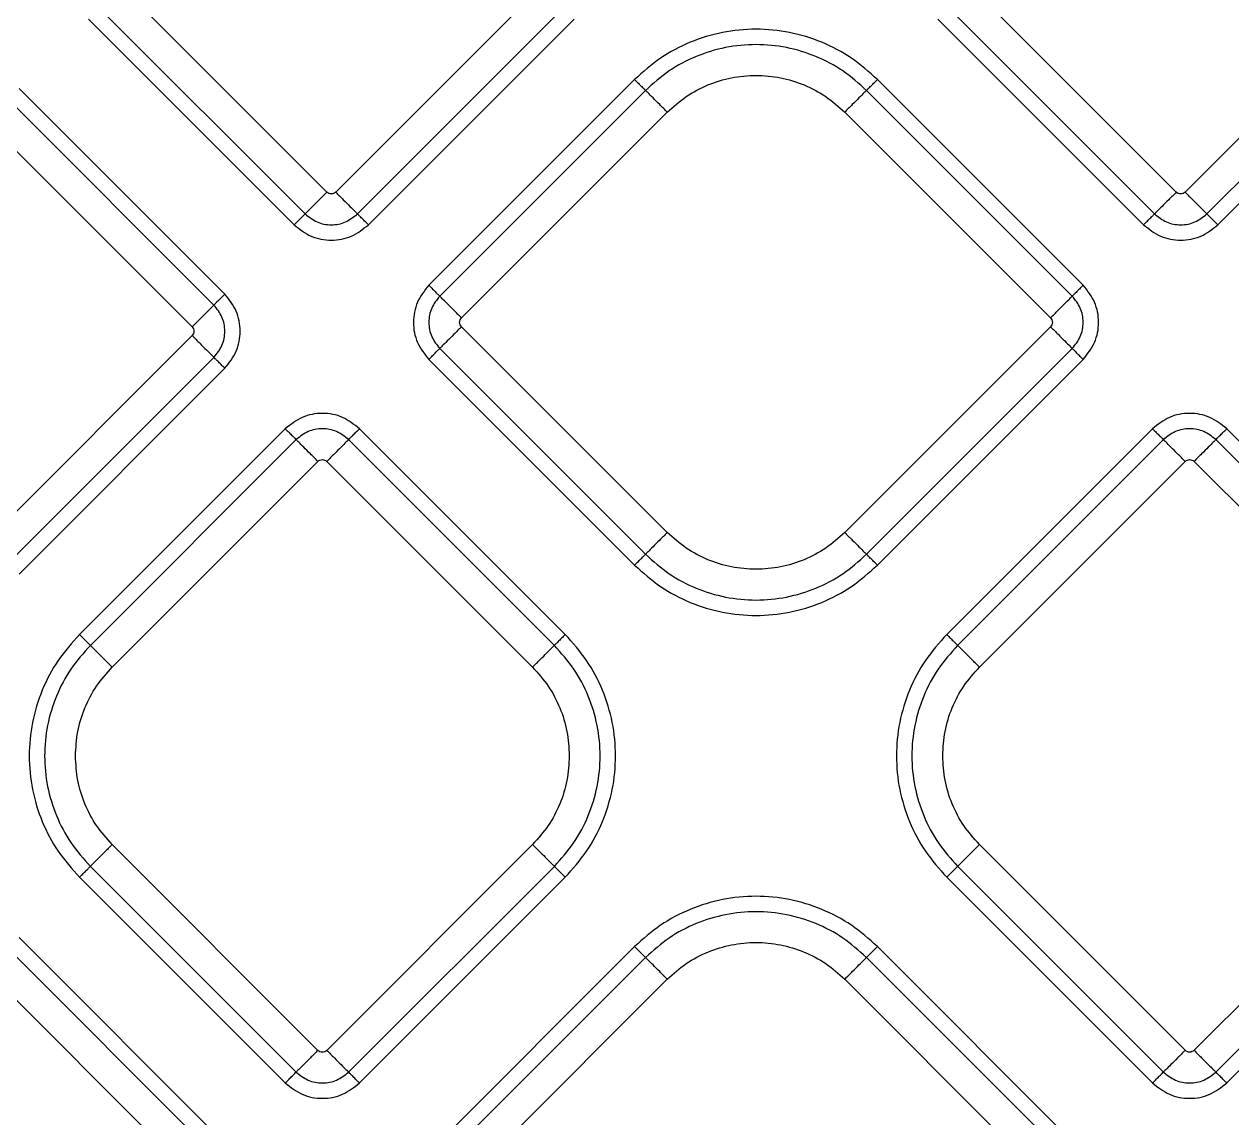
# Model space of a CAD drawing. Extents: x 939 to 1039, y 781 to 934.
# Drawn here: x 999.316 to 1003.182, y 841.491 to 844.993 of the extents above; entities that cross this region are included whole.
import ezdxf

# ---------------------------------------------------------------- set-up
doc = ezdxf.new("R2010")
doc.units = 0
doc.header["$MEASUREMENT"] = 0
doc.layers.add('1', color=4, linetype='Continuous')

# ---------------------------------------------------------------- blocks, each defined once
blk = doc.blocks.new('Envoy')
at = {"layer": '1', "color": 3, "linetype": 'Continuous', "lineweight": 25}
for p, q in [((61.6313, 45.2806), (60.9724, 45.9394)), ((62.3184, 45.9394), (61.6596, 45.2806)), ((64.3508, 45.2805), (63.6919, 45.9394)), ((65.0379, 45.9394), (64.379, 45.2805)), ((60.9027, 45.8697), (61.5616, 45.2108)), ((61.7293, 45.2108), (62.3881, 45.8697)), ((63.6222, 45.8696), (64.281, 45.2108)), ((64.4488, 45.2108), (65.1076, 45.8696)), ((60.8679, 45.8348), (61.5267, 45.176)), ((61.7642, 45.176), (62.423, 45.8348)), ((63.5874, 45.8348), (64.2462, 45.176)), ((64.4837, 45.176), (65.1425, 45.8348)), ((62.6165, 45.6413), (61.9577, 44.9825)), ((64.0526, 44.9825), (63.3938, 45.6413)), ((61.3046, 44.9539), (60.6458, 45.6128)), ((62.6514, 45.6064), (61.9926, 44.9476)), ((64.0178, 44.9476), (63.359, 45.6064)), ((61.2698, 44.9191), (60.6109, 45.5779)), ((62.0623, 44.8778), (62.7211, 45.5367)), ((63.2892, 45.5367), (63.9481, 44.8778)), ((60.5412, 45.5082), (61.2, 44.8493)), ((61.2, 44.8211), (60.5412, 44.1622)), ((62.7211, 44.1907), (62.0623, 44.8496)), ((63.9481, 44.8496), (63.2892, 44.1907)), ((61.9926, 44.7798), (62.6514, 44.121)), ((63.359, 44.121), (64.0178, 44.7798)), ((60.6109, 44.0925), (61.2698, 44.7513)), ((61.9577, 44.745), (62.6165, 44.0862)), ((63.3938, 44.0862), (64.0526, 44.745)), ((60.6458, 44.0576), (61.3046, 44.7165)), ((61.4982, 44.5229), (60.8394, 43.8641)), ((62.3945, 43.8641), (61.7357, 44.5229)), ((64.2747, 44.5229), (63.6159, 43.8641)), ((65.171, 43.8641), (64.5122, 44.5229)), ((61.533, 44.4881), (60.8742, 43.8292)), ((62.3596, 43.8292), (61.7008, 44.4881)), ((64.3096, 44.4881), (63.6507, 43.8293)), ((65.1361, 43.8293), (64.4773, 44.4881)), ((60.9439, 43.7595), (61.6028, 44.4183)), ((61.631, 44.4183), (62.2899, 43.7595)), ((63.7204, 43.7595), (64.3793, 44.4184)), ((64.4076, 44.4184), (65.0664, 43.7595)), ((61.6028, 42.5325), (60.9439, 43.1914)), ((62.2899, 43.1914), (61.631, 42.5325)), ((64.3793, 42.5326), (63.7204, 43.1914)), ((65.0664, 43.1914), (64.4076, 42.5326)), ((60.8742, 43.1216), (61.533, 42.4628)), ((61.7008, 42.4628), (62.3596, 43.1216)), ((63.6507, 43.1217), (64.3096, 42.4628)), ((64.4773, 42.4628), (65.1361, 43.1217)), ((60.8394, 43.0868), (61.4982, 42.428)), ((61.7357, 42.428), (62.3945, 43.0868)), ((63.6159, 43.0868), (64.2747, 42.428)), ((64.5122, 42.428), (65.171, 43.0868)), ((61.3046, 42.2345), (60.6458, 42.8933)), ((61.2698, 42.1996), (60.611, 42.8584)), ((62.6165, 42.8648), (61.9577, 42.2059)), ((64.0526, 42.2059), (63.3938, 42.8648)), ((62.6514, 42.8299), (61.9925, 42.1711)), ((64.0178, 42.1711), (63.3589, 42.8299)), ((60.5412, 42.7887), (61.2001, 42.1298)), ((62.0622, 42.1013), (62.7211, 42.7602)), ((63.2892, 42.7602), (63.948, 42.1013))]:
    blk.add_line(p, q, dxfattribs=at)
for points, knots in [([(63.3938, 45.6413), (63.3669, 45.6653), (63.3132, 45.7132), (63.2167, 45.7635), (63.1131, 45.7952), (63.0052, 45.8058), (62.8972, 45.7952), (62.7937, 45.7635), (62.6972, 45.7132), (62.6434, 45.6653), (62.6165, 45.6413)], [0, 0, 0, 0, 0.125, 0.250001, 0.375, 0.500001, 0.625, 0.750001, 0.875, 1, 1, 1, 1]), ([(63.359, 45.6064), (63.3345, 45.6282), (63.2856, 45.6719), (63.1977, 45.7177), (63.1035, 45.7465), (63.0052, 45.7561), (62.9069, 45.7465), (62.8126, 45.7177), (62.7248, 45.6719), (62.6759, 45.6282), (62.6514, 45.6064)], [0, 0, 0, 0, 0.125, 0.25, 0.375, 0.500001, 0.625, 0.75, 0.875, 1, 1, 1, 1]), ([(62.6165, 45.6413), (62.6207, 45.6371), (62.6289, 45.6288), (62.6398, 45.618), (62.6481, 45.6097), (62.6503, 45.6075), (62.6514, 45.6064)], [0, 0, 0, 0, 0.250005, 0.499996, 0.749998, 1, 1, 1, 1]), ([(62.7211, 45.5367), (62.7408, 45.5542), (62.7801, 45.5893), (62.8506, 45.626), (62.9263, 45.6492), (63.0052, 45.6569), (63.0841, 45.6492), (63.1598, 45.626), (63.2303, 45.5893), (63.2696, 45.5542), (63.2892, 45.5367)], [0, 0, 0, 0, 0.125, 0.249999, 0.375, 0.499999, 0.625, 0.750001, 0.875, 1, 1, 1, 1]), ([(63.359, 45.6064), (63.3601, 45.6075), (63.3623, 45.6097), (63.3706, 45.618), (63.3814, 45.6288), (63.3897, 45.6371), (63.3938, 45.6413)], [0, 0, 0, 0, 0.250001, 0.499995, 0.7499957, 1, 1, 1, 1]), ([(62.7211, 45.5367), (62.7128, 45.545), (62.6963, 45.5615), (62.6746, 45.5832), (62.658, 45.5998), (62.6536, 45.6042), (62.6514, 45.6064)], [0, 0, 0, 0, 0.250003, 0.499995, 0.74999, 1, 1, 1, 1]), ([(63.359, 45.6064), (63.3568, 45.6042), (63.3523, 45.5998), (63.3357, 45.5832), (63.3141, 45.5615), (63.2975, 45.545), (63.2892, 45.5367)], [0, 0, 0, 0, 0.25001, 0.500005, 0.750002, 1, 1, 1, 1]), ([(61.6313, 45.2806), (61.623, 45.2723), (61.6064, 45.2557), (61.5848, 45.2341), (61.5682, 45.2175), (61.5638, 45.2131), (61.5616, 45.2108)], [0, 0, 0, 0, 0.249998, 0.499995, 0.74999, 1, 1, 1, 1]), ([(61.6596, 45.2806), (61.6575, 45.2789), (61.6533, 45.2757), (61.6454, 45.2742), (61.6375, 45.2757), (61.6334, 45.2789), (61.6313, 45.2806)], [0, 0, 0, 0, 0.250231, 0.500018, 0.749769, 1, 1, 1, 1]), ([(61.6596, 45.2806), (61.6678, 45.2723), (61.6844, 45.2557), (61.706, 45.2341), (61.7226, 45.2175), (61.7271, 45.2131), (61.7293, 45.2108)], [0, 0, 0, 0, 0.249999, 0.499997, 0.749989, 1, 1, 1, 1]), ([(64.3508, 45.2805), (64.3425, 45.2723), (64.3259, 45.2557), (64.3043, 45.234), (64.2877, 45.2175), (64.2833, 45.213), (64.281, 45.2108)], [0, 0, 0, 0, 0.249998, 0.499995, 0.74999, 1, 1, 1, 1]), ([(64.379, 45.2805), (64.377, 45.2789), (64.3728, 45.2756), (64.3649, 45.2742), (64.357, 45.2756), (64.3528, 45.2789), (64.3508, 45.2805)], [0, 0, 0, 0, 0.250208, 0.500003, 0.749761, 1, 1, 1, 1]), ([(64.379, 45.2805), (64.3873, 45.2723), (64.4039, 45.2557), (64.4255, 45.234), (64.4421, 45.2175), (64.4466, 45.213), (64.4488, 45.2108)], [0, 0, 0, 0, 0.250003, 0.5, 0.74999, 1, 1, 1, 1]), ([(61.5267, 45.176), (61.5308, 45.1801), (61.5391, 45.1884), (61.5499, 45.1992), (61.5582, 45.2075), (61.5604, 45.2097), (61.5616, 45.2108)], [0, 0, 0, 0, 0.2500013, 0.4999996, 0.7499994, 1, 1, 1, 1]), ([(61.5616, 45.2108), (61.5738, 45.2012), (61.5984, 45.1818), (61.6454, 45.1732), (61.6925, 45.1818), (61.717, 45.2012), (61.7293, 45.2108)], [0, 0, 0, 0, 0.2498651, 0.4999881, 0.7501231, 1, 1, 1, 1]), ([(61.7642, 45.176), (61.76, 45.1801), (61.7517, 45.1884), (61.7409, 45.1992), (61.7326, 45.2075), (61.7304, 45.2097), (61.7293, 45.2108)], [0, 0, 0, 0, 0.25001, 0.500005, 0.750002, 1, 1, 1, 1]), ([(64.2462, 45.176), (64.2503, 45.1801), (64.2586, 45.1884), (64.2694, 45.1992), (64.2777, 45.2075), (64.2799, 45.2097), (64.281, 45.2108)], [0, 0, 0, 0, 0.2500013, 0.4999996, 0.7499994, 1, 1, 1, 1]), ([(64.281, 45.2108), (64.2933, 45.2011), (64.3178, 45.1818), (64.3649, 45.1732), (64.412, 45.1818), (64.4365, 45.2011), (64.4488, 45.2108)], [0, 0, 0, 0, 0.24986, 0.499989, 0.750123, 1, 1, 1, 1]), ([(64.4837, 45.176), (64.4795, 45.1801), (64.4712, 45.1884), (64.4604, 45.1992), (64.4521, 45.2075), (64.4499, 45.2097), (64.4488, 45.2108)], [0, 0, 0, 0, 0.2500013, 0.4999996, 0.7499994, 1, 1, 1, 1]), ([(61.5267, 45.176), (61.544, 45.1623), (61.5788, 45.1348), (61.6454, 45.1228), (61.7121, 45.1348), (61.7468, 45.1623), (61.7642, 45.176)], [0, 0, 0, 0, 0.250066, 0.49998, 0.749929, 1, 1, 1, 1]), ([(64.2462, 45.176), (64.2635, 45.1622), (64.2983, 45.1348), (64.3649, 45.1228), (64.4316, 45.1348), (64.4663, 45.1622), (64.4837, 45.176)], [0, 0, 0, 0, 0.2500657, 0.4999801, 0.7499292, 1, 1, 1, 1]), ([(61.9577, 44.9825), (61.944, 44.9651), (61.9166, 44.9304), (61.9045, 44.8637), (61.9165, 44.7971), (61.944, 44.7623), (61.9577, 44.745)], [0, 0, 0, 0, 0.2500676, 0.4999825, 0.7499278, 1, 1, 1, 1]), ([(61.9577, 44.9825), (61.9619, 44.9783), (61.9701, 44.97), (61.9809, 44.9592), (61.9892, 44.9509), (61.9915, 44.9487), (61.9926, 44.9476)], [0, 0, 0, 0, 0.249996, 0.500001, 0.749997, 1, 1, 1, 1]), ([(64.0526, 44.9825), (64.0485, 44.9783), (64.0402, 44.97), (64.0294, 44.9592), (64.0211, 44.9509), (64.0189, 44.9487), (64.0178, 44.9476)], [0, 0, 0, 0, 0.250008, 0.500002, 0.749998, 1, 1, 1, 1]), ([(64.0526, 44.745), (64.0664, 44.7623), (64.0938, 44.7971), (64.1059, 44.8637), (64.0938, 44.9304), (64.0664, 44.9651), (64.0526, 44.9825)], [0, 0, 0, 0, 0.2500683, 0.4999836, 0.7499299, 1, 1, 1, 1]), ([(61.3046, 44.9539), (61.3005, 44.9498), (61.2922, 44.9415), (61.2814, 44.9307), (61.2731, 44.9224), (61.2709, 44.9202), (61.2698, 44.9191)], [0, 0, 0, 0, 0.250008, 0.500002, 0.749998, 1, 1, 1, 1]), ([(61.3046, 44.7165), (61.3183, 44.7338), (61.3458, 44.7686), (61.3578, 44.8352), (61.3458, 44.9018), (61.3183, 44.9366), (61.3046, 44.9539)], [0, 0, 0, 0, 0.250068, 0.499983, 0.74993, 1, 1, 1, 1]), ([(61.9926, 44.9476), (61.9829, 44.9353), (61.9635, 44.9108), (61.955, 44.8637), (61.9635, 44.8167), (61.9829, 44.7921), (61.9926, 44.7798)], [0, 0, 0, 0, 0.2498628, 0.4999859, 0.7501226, 1, 1, 1, 1]), ([(62.0623, 44.8778), (62.054, 44.8861), (62.0374, 44.9027), (62.0158, 44.9243), (61.9992, 44.9409), (61.9948, 44.9454), (61.9926, 44.9476)], [0, 0, 0, 0, 0.249998, 0.499996, 0.749991, 1, 1, 1, 1]), ([(63.9481, 44.8778), (63.9564, 44.8861), (63.9729, 44.9027), (63.9946, 44.9243), (64.0112, 44.9409), (64.0156, 44.9454), (64.0178, 44.9476)], [0, 0, 0, 0, 0.2499984, 0.4999968, 0.7499889, 1, 1, 1, 1]), ([(64.0178, 44.7798), (64.0275, 44.7921), (64.0468, 44.8166), (64.0554, 44.8637), (64.0468, 44.9108), (64.0275, 44.9353), (64.0178, 44.9476)], [0, 0, 0, 0, 0.24986, 0.499985, 0.750122, 1, 1, 1, 1]), ([(61.2, 44.8493), (61.2083, 44.8576), (61.2249, 44.8742), (61.2465, 44.8958), (61.2631, 44.9124), (61.2676, 44.9168), (61.2698, 44.9191)], [0, 0, 0, 0, 0.249999, 0.499997, 0.749989, 1, 1, 1, 1]), ([(61.2698, 44.7513), (61.2794, 44.7636), (61.2988, 44.7881), (61.3074, 44.8352), (61.2988, 44.8823), (61.2794, 44.9068), (61.2698, 44.9191)], [0, 0, 0, 0, 0.249863, 0.499986, 0.750123, 1, 1, 1, 1]), ([(62.0623, 44.8496), (62.0606, 44.8516), (62.0574, 44.8558), (62.0559, 44.8637), (62.0574, 44.8716), (62.0606, 44.8758), (62.0623, 44.8778)], [0, 0, 0, 0, 0.250234, 0.5000012, 0.749766, 1, 1, 1, 1]), ([(63.9481, 44.8778), (63.9497, 44.8758), (63.953, 44.8716), (63.9544, 44.8637), (63.953, 44.8558), (63.9497, 44.8516), (63.9481, 44.8496)], [0, 0, 0, 0, 0.2502199, 0.4999988, 0.7497801, 1, 1, 1, 1]), ([(61.2, 44.8493), (61.2017, 44.8473), (61.2049, 44.8431), (61.2064, 44.8352), (61.2049, 44.8273), (61.2017, 44.8231), (61.2, 44.8211)], [0, 0, 0, 0, 0.250218, 0.5, 0.74978, 1, 1, 1, 1]), ([(61.2, 44.8211), (61.2083, 44.8128), (61.2249, 44.7962), (61.2465, 44.7746), (61.2631, 44.758), (61.2676, 44.7535), (61.2698, 44.7513)], [0, 0, 0, 0, 0.249999, 0.499997, 0.749989, 1, 1, 1, 1]), ([(62.0623, 44.8496), (62.054, 44.8413), (62.0374, 44.8247), (62.0158, 44.8031), (61.9992, 44.7865), (61.9948, 44.7821), (61.9926, 44.7798)], [0, 0, 0, 0, 0.249998, 0.499996, 0.749991, 1, 1, 1, 1]), ([(63.9481, 44.8496), (63.9564, 44.8413), (63.9729, 44.8247), (63.9946, 44.8031), (64.0112, 44.7865), (64.0156, 44.7821), (64.0178, 44.7798)], [0, 0, 0, 0, 0.249998, 0.499997, 0.749989, 1, 1, 1, 1]), ([(61.9577, 44.745), (61.9619, 44.7491), (61.9701, 44.7574), (61.9809, 44.7682), (61.9892, 44.7765), (61.9915, 44.7787), (61.9926, 44.7798)], [0, 0, 0, 0, 0.249997, 0.500001, 0.749998, 1, 1, 1, 1]), ([(64.0526, 44.745), (64.0485, 44.7491), (64.0402, 44.7574), (64.0294, 44.7682), (64.0211, 44.7765), (64.0189, 44.7787), (64.0178, 44.7798)], [0, 0, 0, 0, 0.250008, 0.500002, 0.749998, 1, 1, 1, 1]), ([(61.3046, 44.7165), (61.3005, 44.7206), (61.2922, 44.7289), (61.2814, 44.7397), (61.2731, 44.748), (61.2709, 44.7502), (61.2698, 44.7513)], [0, 0, 0, 0, 0.250008, 0.500002, 0.749998, 1, 1, 1, 1]), ([(61.7357, 44.5229), (61.7183, 44.5366), (61.6836, 44.5641), (61.6169, 44.5761), (61.5503, 44.5641), (61.5155, 44.5366), (61.4982, 44.5229)], [0, 0, 0, 0, 0.250066, 0.499985, 0.749929, 1, 1, 1, 1]), ([(64.5122, 44.5229), (64.4948, 44.5367), (64.4601, 44.5641), (64.3934, 44.5761), (64.3268, 44.5641), (64.292, 44.5367), (64.2747, 44.5229)], [0, 0, 0, 0, 0.250066, 0.49998, 0.749929, 1, 1, 1, 1]), ([(61.4982, 44.5229), (61.5023, 44.5188), (61.5106, 44.5105), (61.5214, 44.4997), (61.5297, 44.4914), (61.5319, 44.4892), (61.533, 44.4881)], [0, 0, 0, 0, 0.250011, 0.499996, 0.750002, 1, 1, 1, 1]), ([(61.7008, 44.4881), (61.6885, 44.4977), (61.664, 44.5171), (61.6169, 44.5257), (61.5699, 44.5171), (61.5453, 44.4977), (61.533, 44.4881)], [0, 0, 0, 0, 0.249861, 0.499985, 0.750122, 1, 1, 1, 1]), ([(61.7008, 44.4881), (61.7019, 44.4892), (61.7041, 44.4914), (61.7124, 44.4997), (61.7232, 44.5105), (61.7315, 44.5188), (61.7357, 44.5229)], [0, 0, 0, 0, 0.2500036, 0.5000027, 0.7499997, 1, 1, 1, 1]), ([(64.2747, 44.5229), (64.2788, 44.5188), (64.2871, 44.5105), (64.2979, 44.4997), (64.3062, 44.4914), (64.3084, 44.4892), (64.3096, 44.4881)], [0, 0, 0, 0, 0.25001, 0.500005, 0.750002, 1, 1, 1, 1]), ([(64.4773, 44.4881), (64.465, 44.4978), (64.4405, 44.5171), (64.3934, 44.5257), (64.3464, 44.5171), (64.3218, 44.4978), (64.3096, 44.4881)], [0, 0, 0, 0, 0.249865, 0.499988, 0.750123, 1, 1, 1, 1]), ([(64.4773, 44.4881), (64.4784, 44.4892), (64.4806, 44.4914), (64.4889, 44.4997), (64.4997, 44.5105), (64.508, 44.5188), (64.5122, 44.5229)], [0, 0, 0, 0, 0.250001, 0.500001, 0.749999, 1, 1, 1, 1]), ([(61.6028, 44.4183), (61.5945, 44.4266), (61.5779, 44.4432), (61.5563, 44.4648), (61.5397, 44.4814), (61.5353, 44.4858), (61.533, 44.4881)], [0, 0, 0, 0, 0.249999, 0.499997, 0.749989, 1, 1, 1, 1]), ([(61.7008, 44.4881), (61.6986, 44.4858), (61.6941, 44.4814), (61.6775, 44.4648), (61.6559, 44.4432), (61.6393, 44.4266), (61.631, 44.4183)], [0, 0, 0, 0, 0.250009, 0.500004, 0.750002, 1, 1, 1, 1]), ([(64.3793, 44.4184), (64.371, 44.4266), (64.3544, 44.4432), (64.3328, 44.4649), (64.3162, 44.4815), (64.3118, 44.4859), (64.3096, 44.4881)], [0, 0, 0, 0, 0.250003, 0.5, 0.74999, 1, 1, 1, 1]), ([(64.4773, 44.4881), (64.4751, 44.4859), (64.4706, 44.4815), (64.454, 44.4649), (64.4324, 44.4432), (64.4158, 44.4266), (64.4076, 44.4184)], [0, 0, 0, 0, 0.25001, 0.500005, 0.750002, 1, 1, 1, 1]), ([(61.6028, 44.4183), (61.6048, 44.42), (61.609, 44.4232), (61.6169, 44.4247), (61.6248, 44.4232), (61.629, 44.42), (61.631, 44.4183)], [0, 0, 0, 0, 0.250231, 0.500018, 0.749769, 1, 1, 1, 1]), ([(64.3793, 44.4184), (64.3814, 44.42), (64.3855, 44.4233), (64.3934, 44.4247), (64.4013, 44.4233), (64.4055, 44.42), (64.4076, 44.4184)], [0, 0, 0, 0, 0.250208, 0.500003, 0.74976, 1, 1, 1, 1]), ([(62.7211, 44.1907), (62.7128, 44.1825), (62.6963, 44.1659), (62.6746, 44.1442), (62.658, 44.1276), (62.6536, 44.1232), (62.6514, 44.121)], [0, 0, 0, 0, 0.250003, 0.499995, 0.74999, 1, 1, 1, 1]), ([(63.2892, 44.1907), (63.2696, 44.1732), (63.2303, 44.1381), (63.1598, 44.1014), (63.0841, 44.0782), (63.0052, 44.0705), (62.9263, 44.0782), (62.8506, 44.1014), (62.7801, 44.1381), (62.7408, 44.1732), (62.7211, 44.1907)], [0, 0, 0, 0, 0.125, 0.249999, 0.375, 0.500001, 0.625, 0.750001, 0.875, 1, 1, 1, 1]), ([(63.2892, 44.1907), (63.2975, 44.1825), (63.3141, 44.1659), (63.3357, 44.1442), (63.3523, 44.1276), (63.3568, 44.1232), (63.359, 44.121)], [0, 0, 0, 0, 0.249997, 0.499995, 0.74999, 1, 1, 1, 1]), ([(62.6165, 44.0862), (62.6207, 44.0903), (62.6289, 44.0986), (62.6398, 44.1094), (62.6481, 44.1177), (62.6503, 44.1199), (62.6514, 44.121)], [0, 0, 0, 0, 0.2500049, 0.4999964, 0.7499982, 1, 1, 1, 1]), ([(62.6514, 44.121), (62.6759, 44.0992), (62.7248, 44.0555), (62.8126, 44.0097), (62.9069, 43.9809), (63.0052, 43.9713), (63.1035, 43.9809), (63.1977, 44.0097), (63.2856, 44.0555), (63.3345, 44.0992), (63.359, 44.121)], [0, 0, 0, 0, 0.125, 0.25, 0.375, 0.499999, 0.625, 0.75, 0.875, 1, 1, 1, 1]), ([(63.3938, 44.0862), (63.3897, 44.0903), (63.3814, 44.0986), (63.3706, 44.1094), (63.3623, 44.1177), (63.3601, 44.1199), (63.359, 44.121)], [0, 0, 0, 0, 0.250004, 0.500005, 0.749999, 1, 1, 1, 1]), ([(62.6165, 44.0862), (62.6434, 44.0622), (62.6972, 44.0142), (62.7937, 43.9639), (62.8972, 43.9322), (63.0052, 43.9216), (63.1131, 43.9322), (63.2167, 43.9639), (63.3132, 44.0142), (63.3669, 44.0622), (63.3938, 44.0862)], [0, 0, 0, 0, 0.125, 0.249999, 0.375, 0.499999, 0.625, 0.749999, 0.875, 1, 1, 1, 1]), ([(60.8394, 43.8641), (60.8154, 43.8372), (60.7674, 43.7834), (60.7171, 43.6869), (60.6854, 43.5834), (60.6749, 43.4754), (60.6854, 43.3675), (60.7171, 43.2639), (60.7674, 43.1674), (60.8154, 43.1137), (60.8394, 43.0868)], [0, 0, 0, 0, 0.125, 0.25, 0.375, 0.5, 0.625, 0.75, 0.875, 1, 1, 1, 1]), ([(60.8394, 43.8641), (60.8435, 43.8599), (60.8518, 43.8517), (60.8626, 43.8408), (60.8709, 43.8325), (60.8731, 43.8303), (60.8742, 43.8292)], [0, 0, 0, 0, 0.250004, 0.500005, 0.749999, 1, 1, 1, 1]), ([(62.3945, 43.8641), (62.3903, 43.8599), (62.3821, 43.8517), (62.3712, 43.8408), (62.3629, 43.8325), (62.3607, 43.8303), (62.3596, 43.8292)], [0, 0, 0, 0, 0.2500049, 0.4999964, 0.7499982, 1, 1, 1, 1]), ([(62.3945, 43.0868), (62.4185, 43.1137), (62.4664, 43.1674), (62.5167, 43.2639), (62.5484, 43.3675), (62.559, 43.4754), (62.5484, 43.5834), (62.5167, 43.6869), (62.4664, 43.7834), (62.4185, 43.8372), (62.3945, 43.8641)], [0, 0, 0, 0, 0.125, 0.25, 0.375, 0.5, 0.625, 0.75, 0.875, 1, 1, 1, 1]), ([(63.6159, 43.8641), (63.5919, 43.8372), (63.5439, 43.7835), (63.4936, 43.687), (63.4619, 43.5834), (63.4514, 43.4755), (63.4619, 43.3675), (63.4936, 43.264), (63.5439, 43.1675), (63.5919, 43.1137), (63.6159, 43.0868)], [0, 0, 0, 0, 0.125, 0.25, 0.375, 0.5, 0.625, 0.75, 0.875, 1, 1, 1, 1]), ([(63.6159, 43.8641), (63.62, 43.86), (63.6283, 43.8517), (63.6391, 43.8409), (63.6474, 43.8326), (63.6496, 43.8304), (63.6507, 43.8293)], [0, 0, 0, 0, 0.250004, 0.500003, 0.750004, 1, 1, 1, 1]), ([(60.8742, 43.8292), (60.8524, 43.8048), (60.8087, 43.7558), (60.7629, 43.668), (60.7341, 43.5737), (60.7245, 43.4754), (60.7341, 43.3772), (60.7629, 43.2829), (60.8087, 43.1951), (60.8524, 43.1461), (60.8742, 43.1216)], [0, 0, 0, 0, 0.125, 0.25, 0.375, 0.5, 0.625, 0.75, 0.875, 1, 1, 1, 1]), ([(60.9439, 43.7595), (60.9357, 43.7678), (60.9191, 43.7843), (60.8974, 43.806), (60.8808, 43.8226), (60.8764, 43.827), (60.8742, 43.8292)], [0, 0, 0, 0, 0.249998, 0.499995, 0.74999, 1, 1, 1, 1]), ([(62.2899, 43.7595), (62.2982, 43.7678), (62.3147, 43.7843), (62.3364, 43.806), (62.353, 43.8226), (62.3574, 43.827), (62.3596, 43.8292)], [0, 0, 0, 0, 0.250003, 0.5, 0.74999, 1, 1, 1, 1]), ([(62.3596, 43.1216), (62.3814, 43.1461), (62.4251, 43.1951), (62.4709, 43.2829), (62.4997, 43.3772), (62.5094, 43.4754), (62.4997, 43.5737), (62.4709, 43.668), (62.4251, 43.7558), (62.3814, 43.8048), (62.3596, 43.8292)], [0, 0, 0, 0, 0.125, 0.25, 0.375, 0.5, 0.625, 0.75, 0.875, 1, 1, 1, 1]), ([(63.6507, 43.8293), (63.6289, 43.8048), (63.5852, 43.7558), (63.5394, 43.668), (63.5106, 43.5737), (63.501, 43.4755), (63.5106, 43.3772), (63.5394, 43.2829), (63.5852, 43.1951), (63.6289, 43.1462), (63.6507, 43.1217)], [0, 0, 0, 0, 0.125, 0.25, 0.375, 0.5, 0.625, 0.75, 0.875, 1, 1, 1, 1]), ([(63.7204, 43.7595), (63.7122, 43.7678), (63.6956, 43.7844), (63.674, 43.806), (63.6574, 43.8226), (63.6529, 43.827), (63.6507, 43.8293)], [0, 0, 0, 0, 0.249998, 0.499995, 0.74999, 1, 1, 1, 1]), ([(60.8263, 43.4754), (60.8278, 43.5017), (60.8307, 43.5543), (60.8548, 43.63), (60.8913, 43.7006), (60.9264, 43.7399), (60.9439, 43.7595)], [0, 0, 0, 0, 0.25, 0.499999, 0.749999, 1, 1, 1, 1]), ([(62.2899, 43.7595), (62.3074, 43.7399), (62.3425, 43.7006), (62.379, 43.63), (62.4031, 43.5543), (62.4061, 43.5017), (62.4075, 43.4754)], [0, 0, 0, 0, 0.250001, 0.500001, 0.750001, 1, 1, 1, 1]), ([(63.6028, 43.4755), (63.6043, 43.5018), (63.6072, 43.5544), (63.6313, 43.6301), (63.6678, 43.7006), (63.7029, 43.7399), (63.7204, 43.7595)], [0, 0, 0, 0, 0.25, 0.5, 0.750001, 1, 1, 1, 1]), ([(60.9439, 43.1914), (60.9264, 43.211), (60.8913, 43.2503), (60.8548, 43.3208), (60.8307, 43.3965), (60.8278, 43.4491), (60.8263, 43.4754)], [0, 0, 0, 0, 0.250002, 0.500001, 0.75, 1, 1, 1, 1]), ([(62.4075, 43.4754), (62.4061, 43.4491), (62.4031, 43.3965), (62.379, 43.3208), (62.3425, 43.2503), (62.3074, 43.211), (62.2899, 43.1914)], [0, 0, 0, 0, 0.249999, 0.499999, 0.749998, 1, 1, 1, 1]), ([(63.7204, 43.1914), (63.7029, 43.2111), (63.6678, 43.2503), (63.6313, 43.3209), (63.6072, 43.3966), (63.6043, 43.4492), (63.6028, 43.4755)], [0, 0, 0, 0, 0.249999, 0.5, 0.75, 1, 1, 1, 1]), ([(60.9439, 43.1914), (60.9357, 43.1831), (60.9191, 43.1665), (60.8974, 43.1449), (60.8808, 43.1283), (60.8764, 43.1239), (60.8742, 43.1216)], [0, 0, 0, 0, 0.2499975, 0.4999953, 0.7499898, 1, 1, 1, 1]), ([(62.2899, 43.1914), (62.2982, 43.1831), (62.3147, 43.1665), (62.3364, 43.1449), (62.353, 43.1283), (62.3574, 43.1239), (62.3596, 43.1216)], [0, 0, 0, 0, 0.250003, 0.5, 0.74999, 1, 1, 1, 1]), ([(63.7204, 43.1914), (63.7122, 43.1831), (63.6956, 43.1666), (63.674, 43.1449), (63.6574, 43.1283), (63.6529, 43.1239), (63.6507, 43.1217)], [0, 0, 0, 0, 0.2499975, 0.4999953, 0.7499898, 1, 1, 1, 1]), ([(60.8394, 43.0868), (60.8435, 43.0909), (60.8518, 43.0992), (60.8626, 43.11), (60.8709, 43.1183), (60.8731, 43.1205), (60.8742, 43.1216)], [0, 0, 0, 0, 0.250003, 0.5000043, 0.7499982, 1, 1, 1, 1]), ([(62.3945, 43.0868), (62.3903, 43.0909), (62.3821, 43.0992), (62.3712, 43.11), (62.3629, 43.1183), (62.3607, 43.1205), (62.3596, 43.1216)], [0, 0, 0, 0, 0.250004, 0.499995, 0.749998, 1, 1, 1, 1]), ([(63.6159, 43.0868), (63.62, 43.091), (63.6283, 43.0992), (63.6391, 43.1101), (63.6474, 43.1184), (63.6496, 43.1206), (63.6507, 43.1217)], [0, 0, 0, 0, 0.250002, 0.500003, 0.750003, 1, 1, 1, 1]), ([(63.3938, 42.8648), (63.3669, 42.8887), (63.3131, 42.9367), (63.2167, 42.987), (63.1131, 43.0187), (63.0051, 43.0293), (62.8972, 43.0187), (62.7936, 42.987), (62.6971, 42.9367), (62.6434, 42.8887), (62.6165, 42.8648)], [0, 0, 0, 0, 0.125, 0.249999, 0.375, 0.499999, 0.625, 0.75, 0.874999, 1, 1, 1, 1]), ([(63.3589, 42.8299), (63.3345, 42.8517), (63.2855, 42.8954), (63.1977, 42.9412), (63.1034, 42.97), (63.0051, 42.9796), (62.9069, 42.97), (62.8126, 42.9412), (62.7248, 42.8954), (62.6758, 42.8517), (62.6514, 42.8299)], [0, 0, 0, 0, 0.125, 0.25, 0.375, 0.5, 0.625, 0.75, 0.875, 1, 1, 1, 1]), ([(62.6165, 42.8648), (62.6206, 42.8606), (62.6289, 42.8523), (62.6397, 42.8415), (62.648, 42.8332), (62.6503, 42.831), (62.6514, 42.8299)], [0, 0, 0, 0, 0.250012, 0.500001, 0.750002, 1, 1, 1, 1]), ([(62.7211, 42.7602), (62.7407, 42.7777), (62.78, 42.8128), (62.8506, 42.8495), (62.9262, 42.8727), (63.0051, 42.8804), (63.0841, 42.8727), (63.1597, 42.8495), (63.2303, 42.8128), (63.2696, 42.7777), (63.2892, 42.7602)], [0, 0, 0, 0, 0.125001, 0.25, 0.374999, 0.5, 0.624999, 0.75, 0.874999, 1, 1, 1, 1]), ([(63.3938, 42.8648), (63.3897, 42.8606), (63.3814, 42.8523), (63.3706, 42.8415), (63.3623, 42.8332), (63.36, 42.831), (63.3589, 42.8299)], [0, 0, 0, 0, 0.250003, 0.499995, 0.749999, 1, 1, 1, 1]), ([(62.7211, 42.7602), (62.7128, 42.7684), (62.6963, 42.785), (62.6746, 42.8067), (62.658, 42.8233), (62.6536, 42.8277), (62.6514, 42.8299)], [0, 0, 0, 0, 0.249998, 0.499995, 0.749991, 1, 1, 1, 1]), ([(63.2892, 42.7602), (63.2975, 42.7684), (63.314, 42.785), (63.3357, 42.8067), (63.3523, 42.8233), (63.3567, 42.8277), (63.3589, 42.8299)], [0, 0, 0, 0, 0.249999, 0.499996, 0.749989, 1, 1, 1, 1]), ([(61.6028, 42.5325), (61.5945, 42.5243), (61.5779, 42.5077), (61.5563, 42.486), (61.5397, 42.4695), (61.5353, 42.465), (61.533, 42.4628)], [0, 0, 0, 0, 0.249998, 0.499997, 0.749989, 1, 1, 1, 1]), ([(61.631, 42.5325), (61.629, 42.5309), (61.6248, 42.5276), (61.6169, 42.5262), (61.609, 42.5276), (61.6048, 42.5309), (61.6028, 42.5325)], [0, 0, 0, 0, 0.2502319, 0.4999816, 0.7497681, 1, 1, 1, 1]), ([(61.631, 42.5325), (61.6393, 42.5243), (61.6559, 42.5077), (61.6775, 42.486), (61.6941, 42.4695), (61.6986, 42.465), (61.7008, 42.4628)], [0, 0, 0, 0, 0.249998, 0.499996, 0.749991, 1, 1, 1, 1]), ([(64.3793, 42.5326), (64.371, 42.5243), (64.3544, 42.5077), (64.3328, 42.4861), (64.3162, 42.4695), (64.3118, 42.4651), (64.3096, 42.4628)], [0, 0, 0, 0, 0.250003, 0.5, 0.74999, 1, 1, 1, 1]), ([(64.4076, 42.5326), (64.4055, 42.5309), (64.4013, 42.5277), (64.3934, 42.5262), (64.3855, 42.5277), (64.3814, 42.5309), (64.3793, 42.5326)], [0, 0, 0, 0, 0.25024, 0.499997, 0.749792, 1, 1, 1, 1]), ([(64.4076, 42.5326), (64.4158, 42.5243), (64.4324, 42.5077), (64.454, 42.4861), (64.4706, 42.4695), (64.4751, 42.4651), (64.4773, 42.4628)], [0, 0, 0, 0, 0.2499975, 0.4999953, 0.7499898, 1, 1, 1, 1]), ([(61.4982, 42.428), (61.5023, 42.4321), (61.5106, 42.4404), (61.5214, 42.4512), (61.5297, 42.4595), (61.5319, 42.4617), (61.533, 42.4628)], [0, 0, 0, 0, 0.25001, 0.499997, 0.750002, 1, 1, 1, 1]), ([(61.533, 42.4628), (61.5453, 42.4531), (61.5698, 42.4338), (61.6169, 42.4252), (61.664, 42.4338), (61.6885, 42.4531), (61.7008, 42.4628)], [0, 0, 0, 0, 0.249861, 0.499985, 0.750127, 1, 1, 1, 1]), ([(61.7357, 42.428), (61.7315, 42.4321), (61.7232, 42.4404), (61.7124, 42.4512), (61.7041, 42.4595), (61.7019, 42.4617), (61.7008, 42.4628)], [0, 0, 0, 0, 0.249999, 0.499998, 0.749997, 1, 1, 1, 1]), ([(64.2747, 42.428), (64.2788, 42.4321), (64.2871, 42.4404), (64.2979, 42.4512), (64.3062, 42.4595), (64.3084, 42.4617), (64.3096, 42.4628)], [0, 0, 0, 0, 0.25001, 0.500004, 0.750001, 1, 1, 1, 1]), ([(64.3096, 42.4628), (64.3218, 42.4532), (64.3464, 42.4338), (64.3934, 42.4252), (64.4405, 42.4338), (64.465, 42.4532), (64.4773, 42.4628)], [0, 0, 0, 0, 0.24986, 0.499982, 0.750123, 1, 1, 1, 1]), ([(64.5122, 42.428), (64.508, 42.4321), (64.4997, 42.4404), (64.4889, 42.4512), (64.4806, 42.4595), (64.4784, 42.4617), (64.4773, 42.4628)], [0, 0, 0, 0, 0.250001, 0.499998, 0.749998, 1, 1, 1, 1]), ([(61.4982, 42.428), (61.5155, 42.4142), (61.5503, 42.3868), (61.6169, 42.3748), (61.6836, 42.3868), (61.7183, 42.4142), (61.7357, 42.428)], [0, 0, 0, 0, 0.2500694, 0.499984, 0.7499288, 1, 1, 1, 1]), ([(64.2747, 42.428), (64.292, 42.4143), (64.3268, 42.3868), (64.3934, 42.3748), (64.4601, 42.3868), (64.4948, 42.4143), (64.5122, 42.428)], [0, 0, 0, 0, 0.25007, 0.499984, 0.749929, 1, 1, 1, 1])]:
    blk.add_open_spline(points, degree=3, knots=knots, dxfattribs=at)

msp = doc.modelspace()

# ---------------------------------------------------------------- block references
at = {"layer": '1'}
msp.add_blockref('Envoy', (938.6538, 799.1744), dxfattribs=at)

doc.saveas('drawing.dxf')
